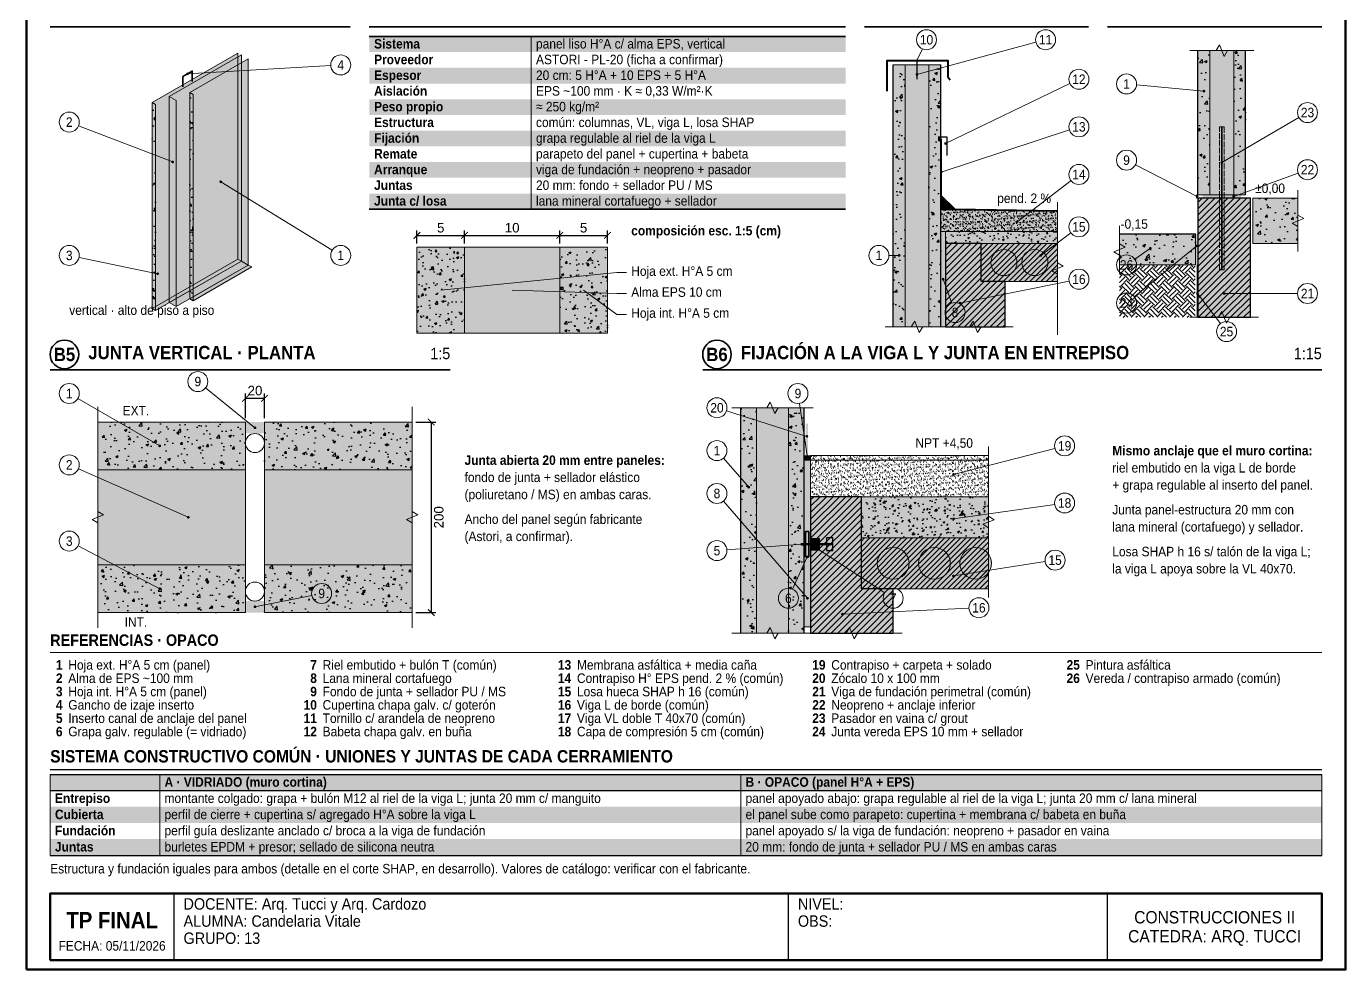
# Model space of a CAD drawing. Header units: millimetres. Extents: x 10 to 287, y 10 to 410.
# Drawn here: x 10 to 287, y 10 to 208.1 of the extents above; entities that cross this region are included whole.
import ezdxf
from ezdxf.enums import TextEntityAlignment as Align

# ---------------------------------------------------------------- set-up
doc = ezdxf.new("R2010")
doc.units = ezdxf.units.MM
doc.linetypes.add('DASHED', pattern=[1.524, 1.27, -0.254])
for name, color, linetype in [('0-MARCO', 7, 'Continuous'), ('1-ACERO', 7, 'Continuous'), ('1-AISLACION', 8, 'Continuous'), ('1-CHAPA', 7, 'Continuous'), ('1-CONTORNO', 7, 'Continuous'), ('1-EPDM', 250, 'Continuous'), ('1-HORMIGON', 8, 'Continuous'), ('1-OCULTAR', 7, 'Continuous'), ('1-SELLADOS', 250, 'Continuous'), ('1-SUELO', 8, 'Continuous'), ('1-TORNILLERIA', 7, 'Continuous'), ('1-VISTA', 8, 'Continuous'), ('2-COTAS', 7, 'Continuous'), ('3-REFERENCIAS', 7, 'Continuous'), ('3-TABLAS', 7, 'Continuous'), ('3-TEXTOS', 7, 'Continuous'), ('3-TITULOS', 7, 'Continuous')]:
    doc.layers.add(name, color=color, linetype=linetype)
doc.styles.add('ARIAL', font='arial.ttf')
doc.styles.add('ARIAL-NEGRITA', font='arialbd.ttf')
doc.dimstyles.new('CATALOGO', dxfattribs={"dimtxt": 2, "dimasz": 1.4, "dimexe": 1, "dimexo": 0.8, "dimgap": 0.6, "dimtad": 1, "dimdec": 0, "dimtxsty": 'ARIAL', "dimblk": 'ARCHTICK', "dimcen": 2.5, "dimclrd": 7, "dimclre": 7, "dimclrt": 7, "dimazin": 3, "dimtfac": 1, "dimtmove": 0, "dimatfit": 3, "dimarcsym": 0})

# ---------------------------------------------------------------- blocks, each defined once
blk = doc.blocks.new('_ARCHTICK')
at = {"color": 0, "linetype": 'ByBlock', "const_width": 0.15}
blk.add_lwpolyline([(-0.5, -0.5), (0.5, 0.5)], dxfattribs=at)

msp = doc.modelspace()

# ---------------------------------------------------------------- hatches: boundary and pattern name
at = {"layer": '1-ACERO'}
h = msp.add_hatch(color=8, dxfattribs=at)
h.dxf.hatch_style = 1
h.paths.add_polyline_path([(173.6, 118), (174.13, 118), (174.13, 124.67), (173.6, 124.67)])
h = msp.add_hatch(color=8, dxfattribs=at)
h.dxf.hatch_style = 1
h.paths.add_polyline_path([(172.33, 97.33), (173.33, 97.33), (173.33, 101.33), (172.33, 101.33)])
h = msp.add_hatch(color=8, dxfattribs=at)
h.dxf.hatch_style = 1
h.paths.add_polyline_path([(174.67, 98), (176.67, 98), (176.67, 100.67), (174.67, 100.67)])
at = {"layer": '1-AISLACION', "true_color": 0xfcf3cd}
h = msp.add_hatch(color=254, dxfattribs=at)
h.dxf.hatch_style = 1
h.paths.add_polyline_path([(258.5, 172.75), (263.5, 172.75), (263.5, 203), (258.5, 203)])
h = msp.add_hatch(color=254, dxfattribs=at)
h.dxf.hatch_style = 1
h.paths.add_polyline_path([(194.5, 145), (199.5, 145), (199.5, 200), (194.5, 200)])
h = msp.add_hatch(color=254, dxfattribs=at)
h.dxf.hatch_style = 1
h.paths.add_polyline_path([(202, 165), (226.5, 165), (226.5, 169.25), (202, 169.6)])
at = {"layer": '1-AISLACION'}
h = msp.add_hatch(dxfattribs=at)
h.set_pattern_fill('INSUL', color=8, scale=0.03, angle=90)
h.paths.add_polyline_path([(202, 145), (203, 145), (203, 165), (202, 165)])
at = {"layer": '1-AISLACION', "true_color": 0xfcf3cd}
h = msp.add_hatch(color=254, dxfattribs=at)
h.dxf.hatch_style = 1
h.paths.add_polyline_path([(255.5, 158), (256, 158), (256, 164.5), (255.5, 164.5)])
h = msp.add_hatch(color=254, dxfattribs=at)
h.dxf.hatch_style = 1
h.paths.add_polyline_path([(163.33, 80.67), (170, 80.67), (170, 128), (163.33, 128)])
at = {"layer": '1-AISLACION'}
h = msp.add_hatch(dxfattribs=at)
h.set_pattern_fill('INSUL', color=8, scale=0.03, angle=90)
h.paths.add_polyline_path([(173.33, 82), (174.67, 82), (174.67, 117), (173.33, 117)])
at = {"layer": '1-AISLACION', "true_color": 0xfcf3cd}
h = msp.add_hatch(color=254, dxfattribs=at)
h.dxf.hatch_style = 1
h.paths.add_polyline_path([(25, 115), (56, 115), (56, 95), (25, 95)])
h = msp.add_hatch(color=254, dxfattribs=at)
h.dxf.hatch_style = 1
h.paths.add_polyline_path([(60, 115), (91, 115), (91, 95), (60, 95)])
at = {"layer": '1-EPDM'}
h = msp.add_hatch(color=250, dxfattribs=at)
h.dxf.hatch_style = 1
h.paths.add_polyline_path([(257, 172), (265, 172), (265, 172.75), (257, 172.75)])
at = {"layer": '1-HORMIGON', "true_color": 0xe1e1e1}
h = msp.add_hatch(color=254, dxfattribs=at)
h.dxf.hatch_style = 1
h.paths.add_polyline_path([(256, 172.75), (258.5, 172.75), (258.5, 203), (256, 203)])
at = {"layer": '1-HORMIGON'}
h = msp.add_hatch(dxfattribs=at)
h.set_pattern_fill('AR-CONC', color=8, scale=0.03)
h.paths.add_polyline_path([(256, 172.75), (258.5, 172.75), (258.5, 203), (256, 203)])
at = {"layer": '1-HORMIGON', "true_color": 0xe1e1e1}
h = msp.add_hatch(color=254, dxfattribs=at)
h.dxf.hatch_style = 1
h.paths.add_polyline_path([(263.5, 172.75), (266, 172.75), (266, 203), (263.5, 203)])
at = {"layer": '1-HORMIGON'}
h = msp.add_hatch(dxfattribs=at)
h.set_pattern_fill('AR-CONC', color=8, scale=0.03)
h.paths.add_polyline_path([(263.5, 172.75), (266, 172.75), (266, 203), (263.5, 203)])
at = {"layer": '1-HORMIGON', "true_color": 0xe1e1e1}
h = msp.add_hatch(color=254, dxfattribs=at)
h.dxf.hatch_style = 1
h.paths.add_polyline_path([(192, 145), (194.5, 145), (194.5, 200), (192, 200)])
at = {"layer": '1-HORMIGON'}
h = msp.add_hatch(dxfattribs=at)
h.set_pattern_fill('AR-CONC', color=8, scale=0.03)
h.paths.add_polyline_path([(192, 145), (194.5, 145), (194.5, 200), (192, 200)])
at = {"layer": '1-HORMIGON', "true_color": 0xe1e1e1}
h = msp.add_hatch(color=254, dxfattribs=at)
h.dxf.hatch_style = 1
h.paths.add_polyline_path([(199.5, 145), (202, 145), (202, 200), (199.5, 200)])
at = {"layer": '1-HORMIGON'}
h = msp.add_hatch(dxfattribs=at)
h.set_pattern_fill('AR-CONC', color=8, scale=0.03)
h.paths.add_polyline_path([(199.5, 145), (202, 145), (202, 200), (199.5, 200)])
h = msp.add_hatch(dxfattribs=at)
h.set_pattern_fill('AR-CONC', color=8, scale=0.02)
h.paths.add_polyline_path([(45.05, 150.49), (45.05, 193.77), (44.33, 194.18), (44.33, 150.91)])
h = msp.add_hatch(dxfattribs=at)
h.set_pattern_fill('AR-CONC', color=8, scale=0.02)
h.paths.add_polyline_path([(37.13, 148.41), (37.13, 191.69), (36.41, 192.1), (36.41, 148.83)])
at = {"layer": '1-HORMIGON', "true_color": 0xe1e1e1}
h = msp.add_hatch(color=254, dxfattribs=at)
h.dxf.hatch_style = 1
h.paths.add_polyline_path([(202, 169.6), (205, 169.6), (202, 172.6)])
at = {"layer": '1-HORMIGON', "true_color": 0xd7d7d7}
h = msp.add_hatch(color=254, dxfattribs=at)
h.dxf.hatch_style = 1
h.paths.add_polyline_path([(256, 147), (267, 147), (267, 172), (256, 172)])
at = {"layer": '1-HORMIGON'}
h = msp.add_hatch(dxfattribs=at)
h.set_pattern_fill('ANSI31', color=8, scale=0.3)
h.paths.add_polyline_path([(256, 147), (267, 147), (267, 172), (256, 172)])
at = {"layer": '1-HORMIGON', "true_color": 0xe1e1e1}
h = msp.add_hatch(color=254, dxfattribs=at)
h.dxf.hatch_style = 1
h.paths.add_polyline_path([(267.5, 162.5), (277, 162.5), (277, 172), (267.5, 172)])
at = {"layer": '1-HORMIGON'}
h = msp.add_hatch(dxfattribs=at)
h.set_pattern_fill('AR-CONC', color=8, scale=0.03)
h.paths.add_polyline_path([(267.5, 162.5), (277, 162.5), (277, 172), (267.5, 172)])
h = msp.add_hatch(dxfattribs=at)
h.set_pattern_fill('AR-SAND', color=8, scale=0.02)
h.paths.add_polyline_path([(202, 165), (226.5, 165), (226.5, 169.25), (202, 169.6)])
at = {"layer": '1-HORMIGON', "true_color": 0xe1e1e1}
h = msp.add_hatch(color=254, dxfattribs=at)
h.dxf.hatch_style = 1
h.paths.add_polyline_path([(203, 162.5), (226.5, 162.5), (226.5, 165), (203, 165)])
at = {"layer": '1-HORMIGON'}
h = msp.add_hatch(dxfattribs=at)
h.set_pattern_fill('AR-CONC', color=8, scale=0.02)
h.paths.add_polyline_path([(203, 162.5), (226.5, 162.5), (226.5, 165), (203, 165)])
at = {"layer": '1-HORMIGON', "true_color": 0xe1e1e1}
h = msp.add_hatch(color=254, dxfattribs=at)
h.dxf.hatch_style = 1
h.paths.add_polyline_path([(239.5, 158), (255.5, 158), (255.5, 164.5), (239.5, 164.5)])
at = {"layer": '1-HORMIGON'}
h = msp.add_hatch(dxfattribs=at)
h.set_pattern_fill('AR-CONC', color=8, scale=0.03)
h.paths.add_polyline_path([(239.5, 158), (255.5, 158), (255.5, 164.5), (239.5, 164.5)])
at = {"layer": '1-HORMIGON', "true_color": 0xe1e1e1}
h = msp.add_hatch(color=254, dxfattribs=at)
h.dxf.hatch_style = 1
h.paths.add_polyline_path([(92, 143.7), (102, 143.7), (102, 161.7), (92, 161.7)])
at = {"layer": '1-HORMIGON'}
h = msp.add_hatch(dxfattribs=at)
h.set_pattern_fill('AR-CONC', color=8, scale=0.025)
h.paths.add_polyline_path([(92, 143.7), (102, 143.7), (102, 161.7), (92, 161.7)])
at = {"layer": '1-HORMIGON', "true_color": 0xfcf3cd}
h = msp.add_hatch(color=254, dxfattribs=at)
h.dxf.hatch_style = 1
h.paths.add_polyline_path([(102, 143.7), (122, 143.7), (122, 161.7), (102, 161.7)])
at = {"layer": '1-HORMIGON', "true_color": 0xe1e1e1}
h = msp.add_hatch(color=254, dxfattribs=at)
h.dxf.hatch_style = 1
h.paths.add_polyline_path([(122, 143.7), (132, 143.7), (132, 161.7), (122, 161.7)])
at = {"layer": '1-HORMIGON'}
h = msp.add_hatch(dxfattribs=at)
h.set_pattern_fill('AR-CONC', color=8, scale=0.025)
h.paths.add_polyline_path([(122, 143.7), (132, 143.7), (132, 161.7), (122, 161.7)])
at = {"layer": '1-HORMIGON', "true_color": 0xd7d7d7}
h = msp.add_hatch(color=254, dxfattribs=at)
h.dxf.hatch_style = 1
h.paths.add_polyline_path([(203, 145), (215.5, 145), (215.5, 154.5), (210.5, 154.5), (210.5, 162.5), (203, 162.5)])
at = {"layer": '1-HORMIGON'}
h = msp.add_hatch(dxfattribs=at)
h.set_pattern_fill('ANSI31', color=8, scale=0.3)
h.paths.add_polyline_path([(203, 145), (215.5, 145), (215.5, 154.5), (210.5, 154.5), (210.5, 162.5), (203, 162.5)])
at = {"layer": '1-HORMIGON', "true_color": 0xd7d7d7}
h = msp.add_hatch(color=254, dxfattribs=at)
h.dxf.hatch_style = 1
h.paths.add_polyline_path([(210.5, 154.5), (226.5, 154.5), (226.5, 162.5), (210.5, 162.5)])
at = {"layer": '1-HORMIGON'}
h = msp.add_hatch(dxfattribs=at)
h.set_pattern_fill('ANSI31', color=8, scale=0.25)
h.paths.add_polyline_path([(210.5, 154.5), (226.5, 154.5), (226.5, 162.5), (210.5, 162.5)])
at = {"layer": '1-HORMIGON', "true_color": 0xe1e1e1}
h = msp.add_hatch(color=254, dxfattribs=at)
h.dxf.hatch_style = 1
h.paths.add_polyline_path([(160, 80.67), (163.33, 80.67), (163.33, 128), (160, 128)])
at = {"layer": '1-HORMIGON'}
h = msp.add_hatch(dxfattribs=at)
h.set_pattern_fill('AR-CONC', color=8, scale=0.03)
h.paths.add_polyline_path([(160, 80.67), (163.33, 80.67), (163.33, 128), (160, 128)])
at = {"layer": '1-HORMIGON', "true_color": 0xe1e1e1}
h = msp.add_hatch(color=254, dxfattribs=at)
h.dxf.hatch_style = 1
h.paths.add_polyline_path([(170, 80.67), (173.33, 80.67), (173.33, 128), (170, 128)])
at = {"layer": '1-HORMIGON'}
h = msp.add_hatch(dxfattribs=at)
h.set_pattern_fill('AR-CONC', color=8, scale=0.03)
h.paths.add_polyline_path([(170, 80.67), (173.33, 80.67), (173.33, 128), (170, 128)])
at = {"layer": '1-HORMIGON', "true_color": 0xe1e1e1}
h = msp.add_hatch(color=254, dxfattribs=at)
h.dxf.hatch_style = 1
h.paths.add_polyline_path([(25, 125), (56, 125), (56, 115), (25, 115)])
at = {"layer": '1-HORMIGON'}
h = msp.add_hatch(dxfattribs=at)
h.set_pattern_fill('AR-CONC', color=8, scale=0.03)
h.paths.add_polyline_path([(25, 125), (56, 125), (56, 115), (25, 115)])
at = {"layer": '1-HORMIGON', "true_color": 0xe1e1e1}
h = msp.add_hatch(color=254, dxfattribs=at)
h.dxf.hatch_style = 1
h.paths.add_polyline_path([(60, 125), (91, 125), (91, 115), (60, 115)])
at = {"layer": '1-HORMIGON'}
h = msp.add_hatch(dxfattribs=at)
h.set_pattern_fill('AR-CONC', color=8, scale=0.03)
h.paths.add_polyline_path([(60, 125), (91, 125), (91, 115), (60, 115)])
h = msp.add_hatch(dxfattribs=at)
h.set_pattern_fill('AR-SAND', color=8, scale=0.02)
h.paths.add_polyline_path([(174.67, 109.33), (212, 109.33), (212, 118), (174.67, 118)])
at = {"layer": '1-HORMIGON', "true_color": 0xd7d7d7}
h = msp.add_hatch(color=254, dxfattribs=at)
h.dxf.hatch_style = 1
h.paths.add_polyline_path([(174.67, 80.67), (192, 80.67), (192, 90), (185.33, 90), (185.33, 109.33), (174.67, 109.33)])
at = {"layer": '1-HORMIGON'}
h = msp.add_hatch(dxfattribs=at)
h.set_pattern_fill('ANSI31', color=8, scale=0.3)
h.paths.add_polyline_path([(174.67, 80.67), (192, 80.67), (192, 90), (185.33, 90), (185.33, 109.33), (174.67, 109.33)])
at = {"layer": '1-HORMIGON', "true_color": 0xe1e1e1}
h = msp.add_hatch(color=254, dxfattribs=at)
h.dxf.hatch_style = 1
h.paths.add_polyline_path([(185.33, 100.67), (212, 100.67), (212, 109.33), (185.33, 109.33)])
at = {"layer": '1-HORMIGON'}
h = msp.add_hatch(dxfattribs=at)
h.set_pattern_fill('AR-CONC', color=8, scale=0.02)
h.paths.add_polyline_path([(185.33, 100.67), (212, 100.67), (212, 109.33), (185.33, 109.33)])
at = {"layer": '1-HORMIGON', "true_color": 0xd7d7d7}
h = msp.add_hatch(color=254, dxfattribs=at)
h.dxf.hatch_style = 1
h.paths.add_polyline_path([(185.33, 90), (212, 90), (212, 100.67), (185.33, 100.67)])
at = {"layer": '1-HORMIGON'}
h = msp.add_hatch(dxfattribs=at)
h.set_pattern_fill('ANSI31', color=8, scale=0.25)
h.paths.add_polyline_path([(185.33, 90), (212, 90), (212, 100.67), (185.33, 100.67)])
at = {"layer": '1-HORMIGON', "true_color": 0xe1e1e1}
h = msp.add_hatch(color=254, dxfattribs=at)
h.dxf.hatch_style = 1
h.paths.add_polyline_path([(25, 95), (56, 95), (56, 85), (25, 85)])
at = {"layer": '1-HORMIGON'}
h = msp.add_hatch(dxfattribs=at)
h.set_pattern_fill('AR-CONC', color=8, scale=0.03)
h.paths.add_polyline_path([(25, 95), (56, 95), (56, 85), (25, 85)])
at = {"layer": '1-HORMIGON', "true_color": 0xe1e1e1}
h = msp.add_hatch(color=254, dxfattribs=at)
h.dxf.hatch_style = 1
h.paths.add_polyline_path([(60, 95), (91, 95), (91, 85), (60, 85)])
at = {"layer": '1-HORMIGON'}
h = msp.add_hatch(dxfattribs=at)
h.set_pattern_fill('AR-CONC', color=8, scale=0.03)
h.paths.add_polyline_path([(60, 95), (91, 95), (91, 85), (60, 85)])
at = {"layer": '1-OCULTAR', "true_color": 0xe1e1e1}
h = msp.add_hatch(color=254, dxfattribs=at)
h.dxf.hatch_style = 1
h.paths.add_polyline_path([(36.41, 192.1), (36.41, 148.83), (54.42, 159.23), (54.42, 202.5)])
at = {"layer": '1-OCULTAR', "true_color": 0xfcf3cd}
h = msp.add_hatch(color=254, dxfattribs=at)
h.dxf.hatch_style = 1
h.paths.add_polyline_path([(40.01, 193.35), (40.01, 150.08), (55.14, 158.82), (55.14, 202.09)])
at = {"layer": '1-OCULTAR', "true_color": 0xe1e1e1}
h = msp.add_hatch(color=254, dxfattribs=at)
h.dxf.hatch_style = 1
h.paths.add_polyline_path([(44.33, 194.18), (44.33, 150.91), (56.58, 157.98), (56.58, 201.26)])
h = msp.add_hatch(color=254, dxfattribs=at)
h.dxf.hatch_style = 1
h.paths.add_polyline_path([(45.05, 150.49), (45.05, 193.77), (44.33, 194.18), (44.33, 150.91)])
h = msp.add_hatch(color=254, dxfattribs=at)
h.dxf.hatch_style = 1
h.paths.add_polyline_path([(37.13, 148.41), (37.13, 191.69), (36.41, 192.1), (36.41, 148.83)])
at = {"layer": '1-OCULTAR', "true_color": 0xfcf3cd}
h = msp.add_hatch(color=254, dxfattribs=at)
h.dxf.hatch_style = 1
h.paths.add_polyline_path([(41.45, 149.25), (41.45, 192.52), (40.01, 193.35), (40.01, 150.08)])
at = {"layer": '1-OCULTAR', "true_color": 0xffffff}
h = msp.add_hatch(color=7, dxfattribs=at)
h.dxf.hatch_style = 1
h.paths.add_polyline_path([(201.4, 184), (202, 184), (202, 185), (201.4, 185)])
h = msp.add_hatch(color=7, dxfattribs=at)
h.dxf.hatch_style = 1
h.paths.add_polyline_path([(218, 158.5), (217.63, 159.88), (216.62, 160.88), (215.25, 161.25), (213.88, 160.88), (212.87, 159.88), (212.5, 158.5), (212.87, 157.12), (213.88, 156.12), (215.25, 155.75), (216.62, 156.12), (217.63, 157.12)])
h = msp.add_hatch(color=7, dxfattribs=at)
h.dxf.hatch_style = 1
h.paths.add_polyline_path([(224.5, 158.5), (224.13, 159.88), (223.12, 160.88), (221.75, 161.25), (220.38, 160.88), (219.37, 159.88), (219, 158.5), (219.37, 157.12), (220.38, 156.12), (221.75, 155.75), (223.12, 156.12), (224.13, 157.12)])
at = {"layer": '1-OCULTAR', "true_color": 0xe1e1e1}
h = msp.add_hatch(color=254, dxfattribs=at)
h.dxf.hatch_style = 1
h.paths.add_polyline_path([(36.41, 148.83), (37.13, 148.41), (55.14, 158.82), (54.42, 159.23)])
at = {"layer": '1-OCULTAR', "true_color": 0xfcf3cd}
h = msp.add_hatch(color=254, dxfattribs=at)
h.dxf.hatch_style = 1
h.paths.add_polyline_path([(40.01, 150.08), (41.45, 149.25), (56.58, 157.98), (55.14, 158.82)])
at = {"layer": '1-OCULTAR', "true_color": 0xe1e1e1}
h = msp.add_hatch(color=254, dxfattribs=at)
h.dxf.hatch_style = 1
h.paths.add_polyline_path([(44.33, 150.91), (45.05, 150.49), (57.31, 157.57), (56.58, 157.98)])
at = {"layer": '1-OCULTAR', "true_color": 0xffffff}
h = msp.add_hatch(color=7, dxfattribs=at)
h.dxf.hatch_style = 1
h.paths.add_polyline_path([(195.33, 95.33), (194.89, 97), (193.67, 98.22), (192, 98.67), (190.33, 98.22), (189.11, 97), (188.67, 95.33), (189.11, 93.67), (190.33, 92.45), (192, 92), (193.67, 92.45), (194.89, 93.67)])
h = msp.add_hatch(color=7, dxfattribs=at)
h.dxf.hatch_style = 1
h.paths.add_polyline_path([(204, 95.33), (203.55, 97), (202.33, 98.22), (200.67, 98.67), (199, 98.22), (197.78, 97), (197.33, 95.33), (197.78, 93.67), (199, 92.45), (200.67, 92), (202.33, 92.45), (203.55, 93.67)])
h = msp.add_hatch(color=7, dxfattribs=at)
h.dxf.hatch_style = 1
h.paths.add_polyline_path([(212.67, 95.33), (212.22, 97), (211, 98.22), (209.33, 98.67), (207.67, 98.22), (206.45, 97), (206, 95.33), (206.45, 93.67), (207.67, 92.45), (209.33, 92), (211, 92.45), (212.22, 93.67)])
at = {"layer": '1-SELLADOS'}
h = msp.add_hatch(color=250, dxfattribs=at)
h.dxf.hatch_style = 1
h.paths.add_polyline_path([(255.6, 172), (256, 172), (256, 172.75), (255.6, 172.75)])
h = msp.add_hatch(color=250, dxfattribs=at)
h.dxf.hatch_style = 1
h.paths.add_polyline_path([(56, 125), (60, 125), (60, 122.6), (56, 122.6)])
h = msp.add_hatch(color=250, dxfattribs=at)
h.dxf.hatch_style = 1
h.paths.add_polyline_path([(173.33, 117), (174.67, 117), (174.67, 118), (173.33, 118)])
h = msp.add_hatch(color=250, dxfattribs=at)
h.dxf.hatch_style = 1
h.paths.add_polyline_path([(56, 85), (60, 85), (60, 87.4), (56, 87.4)])
at = {"layer": '1-SUELO'}
h = msp.add_hatch(dxfattribs=at)
h.set_pattern_fill('EARTH', color=8, scale=0.3, angle=45)
h.paths.add_polyline_path([(239.5, 147), (255.4, 147), (255.4, 157.9), (239.5, 157.9)])
at = {"layer": '3-REFERENCIAS'}
h = msp.add_hatch(color=256, dxfattribs=at)
h.dxf.hatch_style = 1
edge = h.paths.add_edge_path()
edge.add_arc((197, 200.9), 0.3, 0, 360)
h = msp.add_hatch(color=256, dxfattribs=at)
h.dxf.hatch_style = 1
edge = h.paths.add_edge_path()
edge.add_arc((43.83, 198.13), 0.3, 0, 360)
h = msp.add_hatch(color=256, dxfattribs=at)
h.dxf.hatch_style = 1
edge = h.paths.add_edge_path()
edge.add_arc((197, 198), 0.3, 0, 360)
h = msp.add_hatch(color=256, dxfattribs=at)
h.dxf.hatch_style = 1
edge = h.paths.add_edge_path()
edge.add_arc((257.25, 194.5), 0.3, 0, 360)
h = msp.add_hatch(color=256, dxfattribs=at)
h.dxf.hatch_style = 1
edge = h.paths.add_edge_path()
edge.add_arc((203, 183.5), 0.3, 0, 360)
h = msp.add_hatch(color=256, dxfattribs=at)
h.dxf.hatch_style = 1
edge = h.paths.add_edge_path()
edge.add_arc((40.73, 179.62), 0.3, 0, 360)
h = msp.add_hatch(color=256, dxfattribs=at)
h.dxf.hatch_style = 1
edge = h.paths.add_edge_path()
edge.add_arc((202.1, 177.5), 0.3, 0, 360)
h = msp.add_hatch(color=256, dxfattribs=at)
h.dxf.hatch_style = 1
edge = h.paths.add_edge_path()
edge.add_arc((261, 179.5), 0.3, 0, 360)
h = msp.add_hatch(color=256, dxfattribs=at)
h.dxf.hatch_style = 1
edge = h.paths.add_edge_path()
edge.add_arc((50.82, 175.46), 0.3, 0, 360)
h = msp.add_hatch(color=256, dxfattribs=at)
h.dxf.hatch_style = 1
edge = h.paths.add_edge_path()
edge.add_arc((255.8, 172.4), 0.3, 0, 360)
h = msp.add_hatch(color=256, dxfattribs=at)
h.dxf.hatch_style = 1
edge = h.paths.add_edge_path()
edge.add_arc((263.5, 172.4), 0.3, 0, 360)
h = msp.add_hatch(color=256, dxfattribs=at)
h.dxf.hatch_style = 1
edge = h.paths.add_edge_path()
edge.add_arc((218, 167), 0.3, 0, 360)
h = msp.add_hatch(color=256, dxfattribs=at)
h.dxf.hatch_style = 1
edge = h.paths.add_edge_path()
edge.add_arc((246, 161.5), 0.3, 0, 360)
h = msp.add_hatch(color=256, dxfattribs=at)
h.dxf.hatch_style = 1
edge = h.paths.add_edge_path()
edge.add_arc((255.75, 162), 0.3, 0, 360)
h = msp.add_hatch(color=256, dxfattribs=at)
h.dxf.hatch_style = 1
edge = h.paths.add_edge_path()
edge.add_arc((193.25, 160), 0.3, 0, 360)
h = msp.add_hatch(color=256, dxfattribs=at)
h.dxf.hatch_style = 1
edge = h.paths.add_edge_path()
edge.add_arc((223, 160), 0.3, 0, 360)
h = msp.add_hatch(color=256, dxfattribs=at)
h.dxf.hatch_style = 1
edge = h.paths.add_edge_path()
edge.add_arc((37.56, 156.15), 0.3, 0, 360)
h = msp.add_hatch(color=256, dxfattribs=at)
h.dxf.hatch_style = 1
edge = h.paths.add_edge_path()
edge.add_arc((202.5, 155), 0.3, 0, 360)
h = msp.add_hatch(color=256, dxfattribs=at)
h.dxf.hatch_style = 1
edge = h.paths.add_edge_path()
edge.add_arc((206, 150), 0.3, 0, 360)
h = msp.add_hatch(color=256, dxfattribs=at)
h.dxf.hatch_style = 1
edge = h.paths.add_edge_path()
edge.add_arc((255.9, 152), 0.3, 0, 360)
h = msp.add_hatch(color=256, dxfattribs=at)
h.dxf.hatch_style = 1
edge = h.paths.add_edge_path()
edge.add_arc((261.5, 152), 0.3, 0, 360)
h = msp.add_hatch(color=256, dxfattribs=at)
h.dxf.hatch_style = 1
edge = h.paths.add_edge_path()
edge.add_arc((58, 123.8), 0.3, 0, 360)
h = msp.add_hatch(color=256, dxfattribs=at)
h.dxf.hatch_style = 1
edge = h.paths.add_edge_path()
edge.add_arc((173.87, 122), 0.3, 0, 360)
h = msp.add_hatch(color=256, dxfattribs=at)
h.dxf.hatch_style = 1
edge = h.paths.add_edge_path()
edge.add_arc((38, 120), 0.3, 0, 360)
h = msp.add_hatch(color=256, dxfattribs=at)
h.dxf.hatch_style = 1
edge = h.paths.add_edge_path()
edge.add_arc((174, 117.47), 0.3, 0, 360)
h = msp.add_hatch(color=256, dxfattribs=at)
h.dxf.hatch_style = 1
edge = h.paths.add_edge_path()
edge.add_arc((204.67, 114), 0.3, 0, 360)
h = msp.add_hatch(color=256, dxfattribs=at)
h.dxf.hatch_style = 1
edge = h.paths.add_edge_path()
edge.add_arc((161.67, 111.33), 0.3, 0, 360)
h = msp.add_hatch(color=256, dxfattribs=at)
h.dxf.hatch_style = 1
edge = h.paths.add_edge_path()
edge.add_arc((44, 105), 0.3, 0, 360)
h = msp.add_hatch(color=256, dxfattribs=at)
h.dxf.hatch_style = 1
edge = h.paths.add_edge_path()
edge.add_arc((204.67, 104.67), 0.3, 0, 360)
h = msp.add_hatch(color=256, dxfattribs=at)
h.dxf.hatch_style = 1
edge = h.paths.add_edge_path()
edge.add_arc((172.8, 99.33), 0.3, 0, 360)
h = msp.add_hatch(color=256, dxfattribs=at)
h.dxf.hatch_style = 1
edge = h.paths.add_edge_path()
edge.add_arc((173.93, 96.67), 0.3, 0, 360)
h = msp.add_hatch(color=256, dxfattribs=at)
h.dxf.hatch_style = 1
edge = h.paths.add_edge_path()
edge.add_arc((175.67, 98.67), 0.3, 0, 360)
h = msp.add_hatch(color=256, dxfattribs=at)
h.dxf.hatch_style = 1
edge = h.paths.add_edge_path()
edge.add_arc((204.67, 92.67), 0.3, 0, 360)
h = msp.add_hatch(color=256, dxfattribs=at)
h.dxf.hatch_style = 1
edge = h.paths.add_edge_path()
edge.add_arc((38, 90), 0.3, 0, 360)
h = msp.add_hatch(color=256, dxfattribs=at)
h.dxf.hatch_style = 1
edge = h.paths.add_edge_path()
edge.add_arc((58, 86.2), 0.3, 0, 360)
h = msp.add_hatch(color=256, dxfattribs=at)
h.dxf.hatch_style = 1
edge = h.paths.add_edge_path()
edge.add_arc((174, 88), 0.3, 0, 360)
h = msp.add_hatch(color=256, dxfattribs=at)
h.dxf.hatch_style = 1
edge = h.paths.add_edge_path()
edge.add_arc((181.33, 84.67), 0.3, 0, 360)
at = {"layer": '3-TABLAS', "true_color": 0xeeeeee}
h = msp.add_hatch(color=7, dxfattribs=at)
h.dxf.hatch_style = 1
h.paths.add_polyline_path([(82, 202.7), (182, 202.7), (182, 206), (82, 206)])
h = msp.add_hatch(color=7, dxfattribs=at)
h.dxf.hatch_style = 1
h.paths.add_polyline_path([(82, 196.1), (182, 196.1), (182, 199.4), (82, 199.4)])
h = msp.add_hatch(color=7, dxfattribs=at)
h.dxf.hatch_style = 1
h.paths.add_polyline_path([(82, 189.5), (182, 189.5), (182, 192.8), (82, 192.8)])
h = msp.add_hatch(color=7, dxfattribs=at)
h.dxf.hatch_style = 1
h.paths.add_polyline_path([(82, 182.9), (182, 182.9), (182, 186.2), (82, 186.2)])
h = msp.add_hatch(color=7, dxfattribs=at)
h.dxf.hatch_style = 1
h.paths.add_polyline_path([(82, 176.3), (182, 176.3), (182, 179.6), (82, 179.6)])
h = msp.add_hatch(color=7, dxfattribs=at)
h.dxf.hatch_style = 1
h.paths.add_polyline_path([(82, 169.7), (182, 169.7), (182, 173), (82, 173)])
at = {"layer": '3-TABLAS', "true_color": 0xe1e1e1}
h = msp.add_hatch(color=254, dxfattribs=at)
h.dxf.hatch_style = 1
h.paths.add_polyline_path([(15, 47.6), (282, 47.6), (282, 51), (15, 51)])
at = {"layer": '3-TABLAS', "true_color": 0xf2f2f2}
h = msp.add_hatch(color=7, dxfattribs=at)
h.dxf.hatch_style = 1
h.paths.add_polyline_path([(15, 40.8), (282, 40.8), (282, 44.2), (15, 44.2)])
h = msp.add_hatch(color=7, dxfattribs=at)
h.dxf.hatch_style = 1
h.paths.add_polyline_path([(15, 34), (282, 34), (282, 37.4), (15, 37.4)])

# ---------------------------------------------------------------- linework, layer by layer
at = {"layer": '0-MARCO', "lineweight": 50}
for points in [[(10, 10), (287, 10), (287, 410), (10, 410)], [(15, 12), (282, 12), (282, 26), (15, 26)]]:
    msp.add_lwpolyline(points, close=True, dxfattribs=at)
at = {"layer": '0-MARCO', "lineweight": 25}
for points in [[(41, 12), (41, 26)], [(170, 12), (170, 26)], [(237, 12), (237, 26)]]:
    msp.add_lwpolyline(points, dxfattribs=at)
at = {"layer": '1-ACERO', "lineweight": 35}
msp.add_lwpolyline([(173.6, 96.67), (174.27, 96.67), (174.27, 102), (173.6, 102), (173.6, 96.67)], dxfattribs=at)
at = {"layer": '1-AISLACION', "lineweight": 9}
for points in [[(258.5, 172.75), (263.5, 172.75), (263.5, 203), (258.5, 203)], [(194.5, 145), (199.5, 145), (199.5, 200), (194.5, 200)], [(202, 145), (203, 145), (203, 165), (202, 165)], [(163.33, 80.67), (170, 80.67), (170, 128), (163.33, 128)], [(173.33, 82), (174.67, 82), (174.67, 117), (173.33, 117)], [(25, 115), (56, 115), (56, 95), (25, 95)], [(60, 115), (91, 115), (91, 95), (60, 95)]]:
    msp.add_lwpolyline(points, close=True, dxfattribs=at)
at = {"layer": '1-CHAPA', "lineweight": 40}
msp.add_lwpolyline([(190.75, 194.5), (190.75, 200.9), (203.5, 200.9), (203.5, 197.5), (204, 196.9)], dxfattribs=at)
at = {"layer": '1-CHAPA', "lineweight": 25}
msp.add_lwpolyline([(201.5, 184.9), (203.3, 184.9), (203.3, 181)], dxfattribs=at)
at = {"layer": '1-CHAPA', "lineweight": 35}
msp.add_lwpolyline([(202.1, 184.5), (202.1, 172.6), (205, 169.7), (226.5, 169.35)], dxfattribs=at)
at = {"layer": '1-CONTORNO', "lineweight": 13}
for points in [[(36.41, 192.1), (36.41, 148.83), (54.42, 159.23), (54.42, 202.5)], [(40.01, 193.35), (40.01, 150.08), (55.14, 158.82), (55.14, 202.09)], [(44.33, 194.18), (44.33, 150.91), (56.58, 157.98), (56.58, 201.26)], [(36.41, 148.83), (37.13, 148.41), (55.14, 158.82), (54.42, 159.23)], [(40.01, 150.08), (41.45, 149.25), (56.58, 157.98), (55.14, 158.82)], [(44.33, 150.91), (45.05, 150.49), (57.31, 157.57), (56.58, 157.98)]]:
    msp.add_lwpolyline(points, close=True, dxfattribs=at)
for points in [[(254.3, 203), (259.8, 203), (260.52, 204.2), (261.48, 201.8), (262.2, 203), (267.7, 203)], [(277, 160.8), (277, 166.05), (275.8, 166.77), (278.2, 167.73), (277, 168.45), (277, 173.7)], [(226.5, 143.3), (226.5, 156.05), (225.3, 156.77), (227.7, 157.73), (226.5, 158.45), (226.5, 171.2)], [(239.5, 166.2), (239.5, 162.45), (240.7, 161.73), (238.3, 160.77), (239.5, 160.05), (239.5, 156.3)], [(254.3, 147), (260.3, 147), (261.02, 148.2), (261.98, 145.8), (262.7, 147), (268.7, 147)], [(190.3, 145), (195.8, 145), (196.52, 146.2), (197.48, 143.8), (198.2, 145), (203.7, 145)], [(201.3, 145), (208.05, 145), (208.77, 146.2), (209.73, 143.8), (210.45, 145), (217.2, 145)], [(25, 128.2), (25, 106.2), (26.2, 105.48), (23.8, 104.52), (25, 103.8), (25, 81.8)], [(91, 128.2), (91, 106.2), (92.2, 105.48), (89.8, 104.52), (91, 103.8), (91, 81.8)], [(158.13, 128), (165.47, 128), (166.19, 129.2), (167.15, 126.8), (167.87, 128), (175.2, 128)], [(212, 88.13), (212, 102.8), (210.8, 103.52), (213.2, 104.48), (212, 105.2), (212, 119.87)], [(158.13, 80.67), (165.47, 80.67), (166.19, 81.87), (167.15, 79.47), (167.87, 80.67), (175.2, 80.67)], [(172.8, 80.67), (182.13, 80.67), (182.85, 81.87), (183.81, 79.47), (184.53, 80.67), (193.87, 80.67)]]:
    msp.add_lwpolyline(points, dxfattribs=at)
at = {"layer": '1-CONTORNO', "lineweight": 25}
for points in [[(256, 172.75), (256, 203)], [(266, 172.75), (266, 203)], [(192, 145), (192, 200)], [(202, 145), (202, 200)], [(239.5, 164.5), (255.5, 164.5)], [(160, 80.67), (160, 128)], [(173.33, 80.67), (173.33, 128)]]:
    msp.add_lwpolyline(points, dxfattribs=at)
at = {"layer": '1-CONTORNO', "lineweight": 18}
for points in [[(45.05, 150.49), (45.05, 193.77), (44.33, 194.18), (44.33, 150.91)], [(37.13, 148.41), (37.13, 191.69), (36.41, 192.1), (36.41, 148.83)], [(41.45, 149.25), (41.45, 192.52), (40.01, 193.35), (40.01, 150.08)]]:
    msp.add_lwpolyline(points, close=True, dxfattribs=at)
at = {"layer": '1-HORMIGON', "lineweight": 13}
for points in [[(256, 172.75), (258.5, 172.75), (258.5, 203), (256, 203)], [(263.5, 172.75), (266, 172.75), (266, 203), (263.5, 203)], [(192, 145), (194.5, 145), (194.5, 200), (192, 200)], [(199.5, 145), (202, 145), (202, 200), (199.5, 200)], [(267.5, 162.5), (277, 162.5), (277, 172), (267.5, 172)], [(202, 165), (226.5, 165), (226.5, 169.25), (202, 169.6)], [(203, 162.5), (226.5, 162.5), (226.5, 165), (203, 165)], [(239.5, 158), (255.5, 158), (255.5, 164.5), (239.5, 164.5)], [(160, 80.67), (163.33, 80.67), (163.33, 128), (160, 128)], [(170, 80.67), (173.33, 80.67), (173.33, 128), (170, 128)], [(25, 125), (56, 125), (56, 115), (25, 115)], [(60, 125), (91, 125), (91, 115), (60, 115)], [(174.67, 109.33), (212, 109.33), (212, 118), (174.67, 118)], [(185.33, 100.67), (212, 100.67), (212, 109.33), (185.33, 109.33)], [(25, 95), (56, 95), (56, 85), (25, 85)], [(60, 95), (91, 95), (91, 85), (60, 85)]]:
    msp.add_lwpolyline(points, close=True, dxfattribs=at)
at = {"layer": '1-HORMIGON', "lineweight": 25}
for points in [[(256, 147), (267, 147), (267, 172), (256, 172)], [(203, 145), (215.5, 145), (215.5, 154.5), (210.5, 154.5), (210.5, 162.5), (203, 162.5)], [(174.67, 80.67), (192, 80.67), (192, 90), (185.33, 90), (185.33, 109.33), (174.67, 109.33)]]:
    msp.add_lwpolyline(points, close=True, dxfattribs=at)
at = {"layer": '1-HORMIGON', "lineweight": 18}
for points in [[(92, 143.7), (102, 143.7), (102, 161.7), (92, 161.7)], [(102, 143.7), (122, 143.7), (122, 161.7), (102, 161.7)], [(122, 143.7), (132, 143.7), (132, 161.7), (122, 161.7)], [(210.5, 154.5), (226.5, 154.5), (226.5, 162.5), (210.5, 162.5)], [(185.33, 90), (212, 90), (212, 100.67), (185.33, 100.67)]]:
    msp.add_lwpolyline(points, close=True, dxfattribs=at)
at = {"layer": '1-HORMIGON', "lineweight": 9}
msp.add_lwpolyline([(174.67, 117), (212, 117)], dxfattribs=at)
at = {"layer": '1-HORMIGON', "lineweight": 18}
for centre, radius in [((215.25, 158.5), 2.75), ((221.75, 158.5), 2.75), ((192, 95.33), 3.33), ((200.67, 95.33), 3.33), ((209.33, 95.33), 3.33)]:
    msp.add_circle(centre, radius, dxfattribs=at)
at = {"layer": '1-SELLADOS', "lineweight": 35}
msp.add_lwpolyline([(255.9, 147), (255.9, 158)], dxfattribs=at)
at = {"layer": '1-SELLADOS', "lineweight": 13}
for centre in [(58, 120.6), (58, 89.4)]:
    msp.add_circle(centre, 2, dxfattribs=at)
at = {"layer": '1-TORNILLERIA', "lineweight": 25}
for points in [[(197, 200.9), (197, 197)], [(178, 98), (179.33, 98), (179.33, 100.67), (178, 100.67), (178, 98)]]:
    msp.add_lwpolyline(points, dxfattribs=at)
at = {"layer": '1-TORNILLERIA', "lineweight": 35}
for points in [[(42.82, 195.39), (42.82, 197.55), (44.84, 198.72), (44.84, 196.55)], [(261, 157), (261, 187)]]:
    msp.add_lwpolyline(points, dxfattribs=at)
at = {"layer": '1-TORNILLERIA', "lineweight": 50}
msp.add_lwpolyline([(172.8, 99.33), (179.33, 99.33)], dxfattribs=at)
at = {"layer": '1-VISTA', "linetype": 'DASHED', "lineweight": 9}
msp.add_lwpolyline([(260.5, 157), (260.5, 187), (261.5, 187), (261.5, 157), (260.5, 157)], dxfattribs=at)
at = {"layer": '3-REFERENCIAS', "lineweight": 9}
for points in [[(221.97, 204.75), (197, 198)], [(198.13, 203.39), (197, 200.9)], [(73.9, 199.88), (43.83, 198.13)], [(229.11, 196.09), (203, 183.5)], [(243.09, 195.81), (257.25, 194.5)], [(277.19, 188.94), (261, 179.5)], [(20.96, 187.24), (40.73, 179.62)], [(229.01, 186.34), (202.1, 177.5)], [(242.87, 179.04), (255.8, 172.4)], [(277.02, 177.29), (263.5, 172.4)], [(74.21, 161.1), (50.82, 175.46)], [(229.34, 175.72), (218, 167)], [(229.32, 164.74), (223, 160)], [(242.63, 151.33), (255.75, 162)], [(242.72, 159.2), (246, 161.5)], [(21.06, 159.57), (37.56, 156.15)], [(191.1, 160), (193.25, 160)], [(97, 152.7), (134, 156.4), (136, 156.4)], [(112, 152.7), (134, 152), (136, 152)], [(127, 152.7), (134, 147.6), (136, 147.6)], [(204.29, 149.98), (202.5, 155)], [(228.94, 154.59), (206, 150)], [(260.73, 145.67), (255.9, 152)], [(276.9, 152), (261.5, 152)], [(47.63, 132.18), (58, 123.8)], [(20.82, 129.95), (38, 120)], [(172.31, 128.92), (174, 117.47)], [(157, 127.36), (173.87, 122)], [(225.97, 119.48), (204.67, 114)], [(156.38, 117.42), (161.67, 111.33)], [(20.92, 115.15), (44, 105)], [(156.37, 108.41), (174, 88)], [(225.92, 107.7), (204.67, 104.67)], [(20.86, 99.02), (38, 90)], [(157.09, 98.16), (172.8, 99.33)], [(190.24, 89.15), (175.67, 98.67)], [(170.87, 89.91), (173.93, 96.67)], [(223.93, 95.68), (204.67, 92.67)], [(69.94, 88.59), (58, 86.2)], [(207.9, 85.9), (181.33, 84.67)]]:
    msp.add_lwpolyline(points, dxfattribs=at)
at = {"layer": '3-REFERENCIAS', "lineweight": 18}
for centre in [(199, 205.3), (224, 205.3), (76, 200), (231, 197), (241, 196), (279, 190), (19, 188), (231, 187), (241, 180), (279, 178), (231, 177), (231, 166), (19, 160), (76, 160), (189, 160), (241, 158), (231, 155), (279, 152), (205, 148), (241, 150), (262, 144), (19, 131), (46, 133.5), (172, 131), (155, 128), (228, 120), (155, 119), (19, 116), (155, 110), (228, 108), (19, 100), (155, 98), (226, 96), (72, 89), (170, 88), (192, 88), (210, 86)]:
    msp.add_circle(centre, 2.1, dxfattribs=at)
at = {"layer": '3-TABLAS', "lineweight": 35}
for points in [[(82, 206), (182, 206)], [(82, 169.7), (182, 169.7)]]:
    msp.add_lwpolyline(points, dxfattribs=at)
at = {"layer": '3-TABLAS', "lineweight": 13}
for points in [[(116, 206), (116, 169.7)], [(15, 51), (15, 34)], [(38, 51), (38, 34)], [(160, 51), (160, 34)], [(282, 51), (282, 34)]]:
    msp.add_lwpolyline(points, dxfattribs=at)
at = {"layer": '3-TABLAS', "lineweight": 25}
for points in [[(15, 51), (282, 51)], [(15, 47.6), (282, 47.6)], [(15, 34), (282, 34)]]:
    msp.add_lwpolyline(points, dxfattribs=at)
at = {"layer": '3-TITULOS', "lineweight": 35}
for points in [[(15, 208), (78, 208)], [(82, 208), (182, 208)], [(186, 208), (233, 208)], [(237, 208), (282, 208)], [(15, 136), (99, 136)], [(152, 136), (282, 136)]]:
    msp.add_lwpolyline(points, dxfattribs=at)
at = {"layer": '3-TITULOS', "lineweight": 18}
msp.add_lwpolyline([(15, 76.6), (282, 76.6)], dxfattribs=at)
at = {"layer": '3-TITULOS', "lineweight": 25}
msp.add_lwpolyline([(15, 52), (282, 52)], dxfattribs=at)
at = {"layer": '3-TITULOS', "lineweight": 35}
for centre in [(18, 139.2), (155, 139.2)]:
    msp.add_circle(centre, 3, dxfattribs=at)

# ---------------------------------------------------------------- texts
at = {"layer": '3-REFERENCIAS', "style": 'ARIAL', "width": 0.9}
for s, p in [('10', (199, 205.3)), ('11', (224, 205.3)), ('4', (76, 200)), ('12', (231, 197)), ('1', (241, 196)), ('2', (19, 188)), ('23', (279, 190)), ('13', (231, 187)), ('9', (241, 180)), ('14', (231, 177)), ('22', (279, 178)), ('15', (231, 166)), ('3', (19, 160)), ('1', (76, 160)), ('1', (189, 160)), ('26', (241, 158)), ('16', (231, 155)), ('21', (279, 152)), ('24', (241, 150)), ('8', (205, 148)), ('25', (262, 144)), ('9', (46, 133.5)), ('1', (19, 131)), ('9', (172, 131)), ('20', (155, 128)), ('1', (155, 119)), ('19', (228, 120)), ('2', (19, 116)), ('8', (155, 110)), ('18', (228, 108)), ('3', (19, 100)), ('5', (155, 98)), ('15', (226, 96)), ('9', (72, 89)), ('6', (170, 88)), ('7', (192, 88)), ('16', (210, 86))]:
    msp.add_text(s, height=2, dxfattribs=at).set_placement(p, align=Align.MIDDLE_CENTER)
at = {"layer": '3-REFERENCIAS', "style": 'ARIAL-NEGRITA', "width": 0.9}
for s, p in [('1', (17.6, 73)), ('7', (71, 73)), ('13', (124.4, 73)), ('19', (177.8, 73)), ('25', (231.2, 73)), ('2', (17.6, 70.2)), ('8', (71, 70.2)), ('14', (124.4, 70.2)), ('20', (177.8, 70.2)), ('26', (231.2, 70.2)), ('3', (17.6, 67.4)), ('9', (71, 67.4)), ('15', (124.4, 67.4)), ('21', (177.8, 67.4)), ('4', (17.6, 64.6)), ('10', (71, 64.6)), ('16', (124.4, 64.6)), ('22', (177.8, 64.6)), ('5', (17.6, 61.8)), ('11', (71, 61.8)), ('17', (124.4, 61.8)), ('23', (177.8, 61.8)), ('6', (17.6, 59)), ('12', (71, 59)), ('18', (124.4, 59)), ('24', (177.8, 59))]:
    msp.add_text(s, height=2, dxfattribs=at).set_placement(p, align=Align.RIGHT)
at = {"layer": '3-TABLAS', "width": 0.9}
for s, style, p in [('Sistema', 'ARIAL-NEGRITA', (83, 203.45)), ('panel liso H°A c/ alma EPS, vertical', 'ARIAL', (117, 203.45)), ('Proveedor', 'ARIAL-NEGRITA', (83, 200.15)), ('ASTORI - PL-20 (ficha a confirmar)', 'ARIAL', (117, 200.15)), ('Espesor', 'ARIAL-NEGRITA', (83, 196.85)), ('20 cm: 5 H°A + 10 EPS + 5 H°A', 'ARIAL', (117, 196.85)), ('Aislación', 'ARIAL-NEGRITA', (83, 193.55)), ('EPS ~100 mm · K ≈ 0,33 W/m²·K', 'ARIAL', (117, 193.55)), ('Peso propio', 'ARIAL-NEGRITA', (83, 190.25)), ('≈ 250 kg/m²', 'ARIAL', (117, 190.25)), ('Estructura', 'ARIAL-NEGRITA', (83, 186.95)), ('común: columnas, VL, viga L, losa SHAP', 'ARIAL', (117, 186.95)), ('Fijación', 'ARIAL-NEGRITA', (83, 183.65)), ('grapa regulable al riel de la viga L', 'ARIAL', (117, 183.65)), ('Remate', 'ARIAL-NEGRITA', (83, 180.35)), ('parapeto del panel + cupertina + babeta', 'ARIAL', (117, 180.35)), ('Arranque', 'ARIAL-NEGRITA', (83, 177.05)), ('viga de fundación + neopreno + pasador', 'ARIAL', (117, 177.05)), ('Juntas', 'ARIAL-NEGRITA', (83, 173.75)), ('20 mm: fondo + sellador PU / MS', 'ARIAL', (117, 173.75)), ('Junta c/ losa', 'ARIAL-NEGRITA', (83, 170.45)), ('lana mineral cortafuego + sellador', 'ARIAL', (117, 170.45)), ('A · VIDRIADO (muro cortina)', 'ARIAL-NEGRITA', (39, 48.4)), ('B · OPACO (panel H°A + EPS)', 'ARIAL-NEGRITA', (161, 48.4)), ('Entrepiso', 'ARIAL-NEGRITA', (16, 45)), ('montante colgado: grapa + bulón M12 al riel de la viga L; junta 20 mm c/ manguito', 'ARIAL', (39, 45)), ('panel apoyado abajo: grapa regulable al riel de la viga L; junta 20 mm c/ lana mineral', 'ARIAL', (161, 45)), ('Cubierta', 'ARIAL-NEGRITA', (16, 41.6)), ('perfil de cierre + cupertina s/ agregado H°A sobre la viga L', 'ARIAL', (39, 41.6)), ('el panel sube como parapeto: cupertina + membrana c/ babeta en buña', 'ARIAL', (161, 41.6)), ('Fundación', 'ARIAL-NEGRITA', (16, 38.2)), ('perfil guía deslizante anclado c/ broca a la viga de fundación', 'ARIAL', (39, 38.2)), ('panel apoyado s/ la viga de fundación: neopreno + pasador en vaina', 'ARIAL', (161, 38.2)), ('Juntas', 'ARIAL-NEGRITA', (16, 34.8)), ('burletes EPDM + presor; sellado de silicona neutra', 'ARIAL', (39, 34.8)), ('20 mm: fondo de junta + sellador PU / MS en ambas caras', 'ARIAL', (161, 34.8))]:
    msp.add_text(s, height=2, dxfattribs=dict(at, style=style)).set_placement(p)
at = {"layer": '3-TEXTOS', "width": 0.9}
for s, height, style, p in [('±0,00', 2, 'ARIAL', (268, 173.1)), ('composición esc. 1:5 (cm)', 2, 'ARIAL-NEGRITA', (137, 164.2)), ('-0,15', 2, 'ARIAL', (239.75, 165.6)), ('Hoja ext. H°A 5 cm', 2, 'ARIAL', (137, 155.7)), ('Alma EPS 10 cm', 2, 'ARIAL', (137, 151.3)), ('vertical · alto de piso a piso', 2, 'ARIAL', (19, 147.5)), ('Hoja int. H°A 5 cm', 2, 'ARIAL', (137, 146.9)), ('NPT +4,50', 2, 'ARIAL', (196.67, 119.6)), ('Mismo anclaje que el muro cortina:', 2, 'ARIAL-NEGRITA', (238, 118)), ('Junta abierta 20 mm entre paneles:', 2, 'ARIAL-NEGRITA', (102, 116)), ('riel embutido en la viga L de borde', 2, 'ARIAL', (238, 114.4)), ('fondo de junta + sellador elástico', 2, 'ARIAL', (102, 112.4)), ('(poliuretano / MS) en ambas caras.', 2, 'ARIAL', (102, 108.8)), ('+ grapa regulable al inserto del panel.', 2, 'ARIAL', (238, 110.8)), ('Ancho del panel según fabricante', 2, 'ARIAL', (102, 103.6)), ('Junta panel-estructura 20 mm con', 2, 'ARIAL', (238, 105.6)), ('lana mineral (cortafuego) y sellador.', 2, 'ARIAL', (238, 102)), ('(Astori, a confirmar).', 2, 'ARIAL', (102, 100)), ('Losa SHAP h 16 s/ talón de la viga L;', 2, 'ARIAL', (238, 96.8)), ('la viga L apoya sobre la VL 40x70.', 2, 'ARIAL', (238, 93.2)), ('Hoja ext. H°A 5 cm (panel)', 2, 'ARIAL', (18.8, 73)), ('Riel embutido + bulón T (común)', 2, 'ARIAL', (72.2, 73)), ('Membrana asfáltica + media caña', 2, 'ARIAL', (125.6, 73)), ('Contrapiso + carpeta + solado', 2, 'ARIAL', (179, 73)), ('Pintura asfáltica', 2, 'ARIAL', (232.4, 73)), ('Alma de EPS ~100 mm', 2, 'ARIAL', (18.8, 70.2)), ('Lana mineral cortafuego', 2, 'ARIAL', (72.2, 70.2)), ('Contrapiso H° EPS pend. 2 % (común)', 2, 'ARIAL', (125.6, 70.2)), ('Zócalo 10 x 100 mm', 2, 'ARIAL', (179, 70.2)), ('Vereda / contrapiso armado (común)', 2, 'ARIAL', (232.4, 70.2)), ('Hoja int. H°A 5 cm (panel)', 2, 'ARIAL', (18.8, 67.4)), ('Fondo de junta + sellador PU / MS', 2, 'ARIAL', (72.2, 67.4)), ('Losa hueca SHAP h 16 (común)', 2, 'ARIAL', (125.6, 67.4)), ('Viga de fundación perimetral (común)', 2, 'ARIAL', (179, 67.4)), ('Gancho de izaje inserto', 2, 'ARIAL', (18.8, 64.6)), ('Cupertina chapa galv. c/ goterón', 2, 'ARIAL', (72.2, 64.6)), ('Viga L de borde (común)', 2, 'ARIAL', (125.6, 64.6)), ('Neopreno + anclaje inferior', 2, 'ARIAL', (179, 64.6)), ('Inserto canal de anclaje del panel', 2, 'ARIAL', (18.8, 61.8)), ('Tornillo c/ arandela de neopreno', 2, 'ARIAL', (72.2, 61.8)), ('Viga VL doble T 40x70 (común)', 2, 'ARIAL', (125.6, 61.8)), ('Pasador en vaina c/ grout', 2, 'ARIAL', (179, 61.8)), ('Grapa galv. regulable (= vidriado)', 2, 'ARIAL', (18.8, 59)), ('Babeta chapa galv. en buña', 2, 'ARIAL', (72.2, 59)), ('Capa de compresión 5 cm (común)', 2, 'ARIAL', (125.6, 59)), ('Junta vereda EPS 10 mm + sellador', 2, 'ARIAL', (179, 59)), ('Estructura y fundación iguales para ambos (detalle en el corte SHAP, en desarrollo). Valores de catálogo: verificar con el fabricante.', 2, 'ARIAL', (15, 30.2)), ('DOCENTE: Arq. Tucci y Arq. Cardozo', 2.4, 'ARIAL', (43, 22.6)), ('NIVEL:', 2.4, 'ARIAL', (172, 22.6)), ('ALUMNA: Candelaria Vitale', 2.4, 'ARIAL', (43, 19)), ('OBS:', 2.4, 'ARIAL', (172, 19)), ('GRUPO: 13', 2.4, 'ARIAL', (43, 15.4))]:
    msp.add_text(s, height=height, dxfattribs=dict(at, style=style)).set_placement(p)
at = {"layer": '3-TEXTOS', "style": 'ARIAL', "width": 0.9}
for s, height, p in [('pend. 2 %', 2, (219.5, 172)), ('EXT.', 2, (33, 127.4)), ('INT.', 2, (33, 83)), ('CONSTRUCCIONES II', 2.6, (259.5, 21)), ('CATEDRA: ARQ. TUCCI', 2.6, (259.5, 17)), ('FECHA: 05/11/2026', 2, (28, 15))]:
    msp.add_text(s, height=height, dxfattribs=at).set_placement(p, align=Align.MIDDLE_CENTER)
at = {"layer": '3-TITULOS', "style": 'ARIAL-NEGRITA', "width": 0.9}
for s, height, p in [('FIJACIÓN A LA VIGA L Y JUNTA EN ENTREPISO', 2.8, (160, 138.2)), ('JUNTA VERTICAL · PLANTA', 2.8, (23, 138.2)), ('REFERENCIAS · OPACO', 2.4, (15, 78)), ('SISTEMA CONSTRUCTIVO COMÚN · UNIONES Y JUNTAS DE CADA CERRAMIENTO', 2.6, (15, 53.5))]:
    msp.add_text(s, height=height, dxfattribs=at).set_placement(p)
for s, height, p in [('B5', 2.8, (18, 139.2)), ('B6', 2.8, (155, 139.2)), ('TP FINAL', 3.4, (28, 20.4))]:
    msp.add_text(s, height=height, dxfattribs=at).set_placement(p, align=Align.MIDDLE_CENTER)
at = {"layer": '3-TITULOS', "style": 'ARIAL', "width": 0.9}
for s, p in [('1:5', (99, 138.2)), ('1:15', (282, 138.2))]:
    msp.add_text(s, height=2.4, dxfattribs=at).set_placement(p, align=Align.RIGHT)

# ---------------------------------------------------------------- dimensions: what is measured, and where the dimension line sits
at = {"layer": '2-COTAS'}
for base, p1, p2, text in [((92, 164.2), (92, 161.7), (102, 161.7), '5'), ((102, 164.2), (102, 161.7), (122, 161.7), '10'), ((122, 164.2), (122, 161.7), (132, 161.7), '5'), ((56, 130), (56, 125), (60, 125), '20')]:
    msp.add_linear_dim(base=base, p1=p1, p2=p2, text=text, dimstyle='CATALOGO', override={"dimlfac": 5}, dxfattribs=at).render()
msp.add_linear_dim(base=(95, 125), p1=(91, 125), p2=(91, 85), angle=90, text='200', dimstyle='CATALOGO', override={"dimlfac": 5}, dxfattribs=at).render()

doc.saveas('drawing.dxf')
